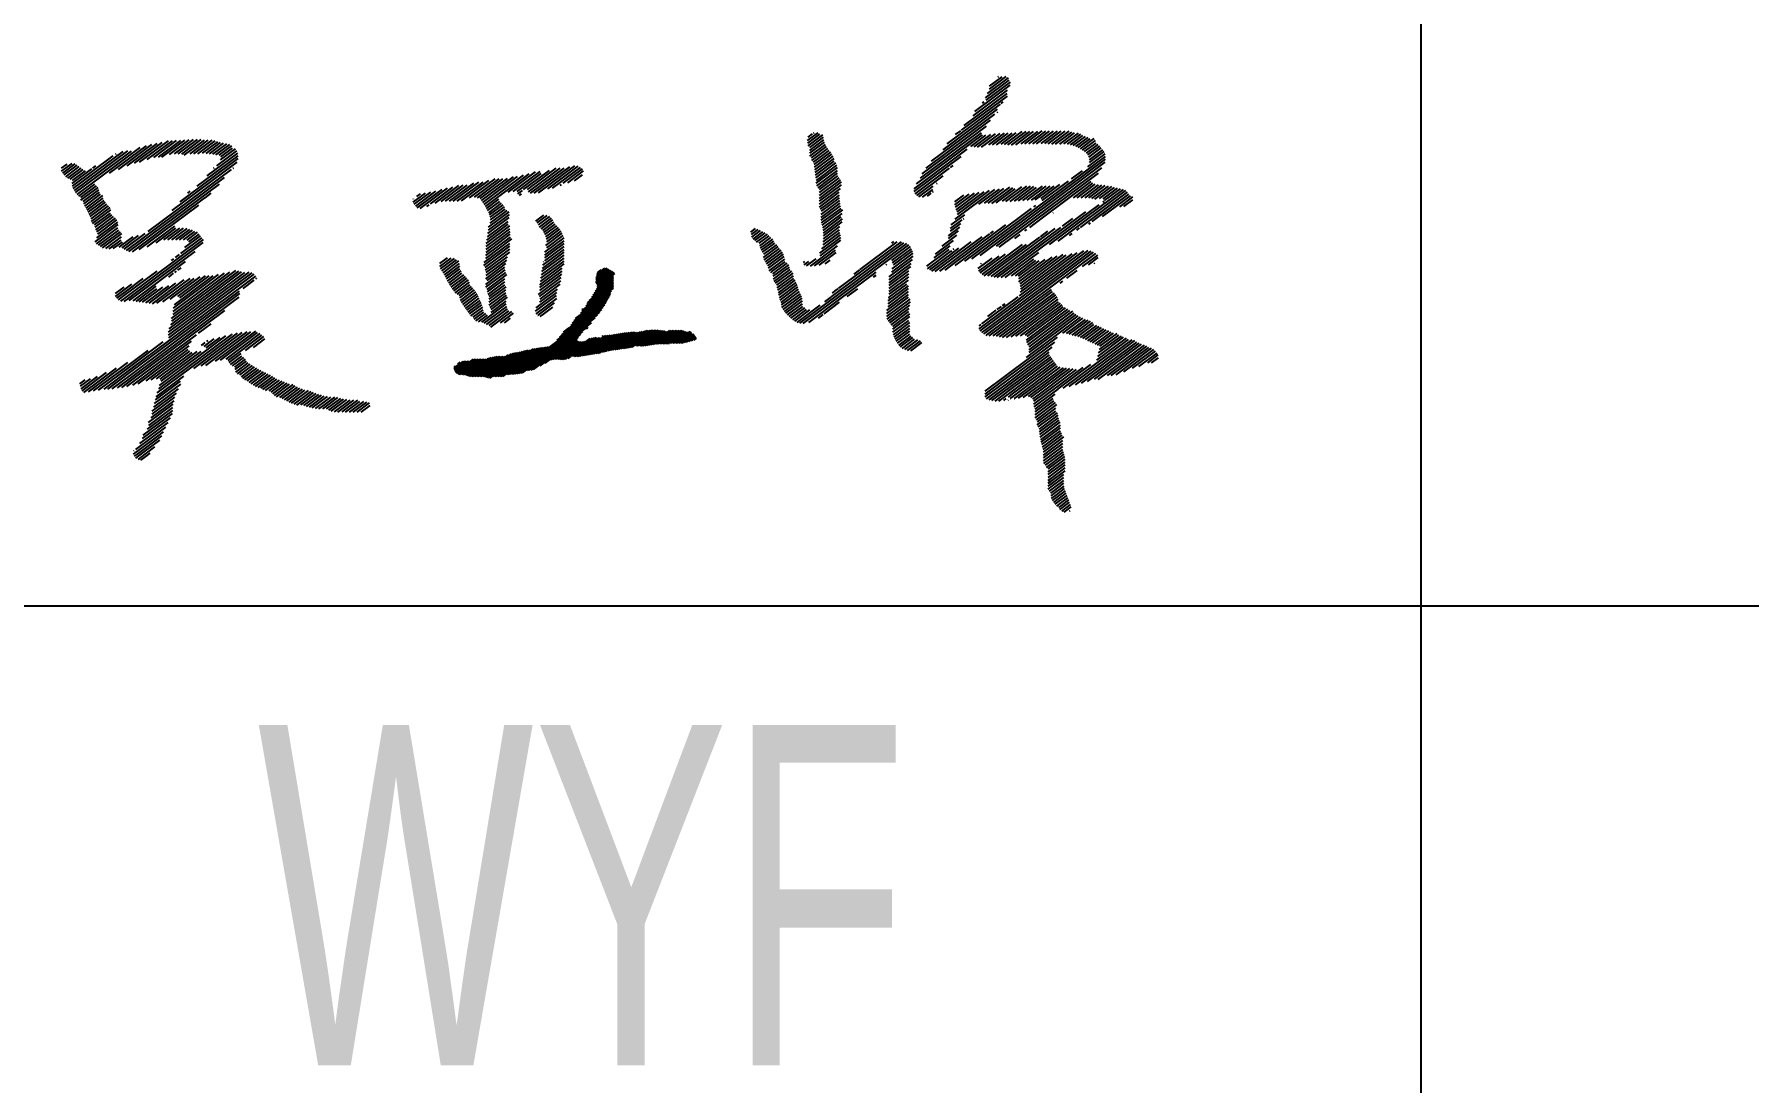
# Model space of a CAD drawing. Header units: millimetres. Extents: x -256 to 585, y -266 to 328.
# Drawn here: x 523.97 to 533.58, y -1.87 to 4.01 of the extents above; entities that cross this region are included whole.
import ezdxf

# ---------------------------------------------------------------- set-up
doc = ezdxf.new("R2010")
doc.units = ezdxf.units.MM
doc.styles.add('Arial Narrow', font='ARIALN.TTF', dxfattribs={"height": 0.2})

# ---------------------------------------------------------------- blocks, each defined once
blk = doc.blocks.new('Unknown-252070812-55925')
at = {"color": 7, "linetype": 'Continuous'}
for p, q in [((531.7468, -17.2188), (531.7468, 24.8339)), ((451.6707, 0.8029), (564.7881, 0.8029))]:
    blk.add_line(p, q, dxfattribs=at)
blk = doc.blocks.new('Unknown-252070812-55927')
at = {"color": 3, "linetype": 'Continuous'}
for p, q in [((529.3039, 3.6515), (529.436, 3.75)), ((529.315, 3.676), (529.4316, 3.7629)), ((529.3247, 3.7158), (529.3961, 3.769)), ((529.325, 3.6997), (529.4197, 3.7703)), ((529.3726, 3.7678), (529.3755, 3.7699)), ((529.1691, 3.4697), (529.4256, 3.6608)), ((529.1833, 3.4965), (529.424, 3.6759)), ((529.234, 3.5506), (529.4263, 3.6939)), ((529.2433, 3.5738), (529.4418, 3.7217)), ((529.3069, 3.6374), (529.4426, 3.7386)), ((529.0006, 3.2953), (529.3547, 3.5592)), ((529.0656, 3.36), (529.3702, 3.587)), ((529.0881, 3.3931), (529.3871, 3.6159)), ((529.2863, 3.6221), (529.2953, 3.6288)), ((529.3679, 3.569), (529.3714, 3.5716)), ((529.3918, 3.6194), (529.4028, 3.6276)), ((528.9483, 3.2238), (529.3085, 3.4922)), ((528.9705, 3.2566), (529.3311, 3.5253)), ((529.1353, 3.4445), (529.1643, 3.4661)), ((529.4101, 3.3889), (529.5081, 3.4619)), ((529.429, 3.3867), (529.5307, 3.4625)), ((529.4495, 3.3857), (529.5513, 3.4616)), ((529.473, 3.387), (529.5731, 3.4615)), ((529.5027, 3.3928), (529.5969, 3.463)), ((529.5245, 3.3928), (529.6217, 3.4652)), ((529.5463, 3.3928), (529.6417, 3.4638)), ((529.5682, 3.3928), (529.6628, 3.4633)), ((529.59, 3.3928), (529.6846, 3.4633)), ((529.6152, 3.3953), (529.7064, 3.4633)), ((529.6351, 3.3939), (529.7283, 3.4633)), ((529.655, 3.3924), (529.7501, 3.4633)), ((529.6751, 3.3911), (529.7719, 3.4633)), ((524.2088, 3.1091), (524.5629, 3.373)), ((524.3899, 3.2278), (524.5974, 3.3824)), ((524.4414, 3.2499), (524.6286, 3.3894)), ((524.4908, 3.2704), (524.6574, 3.3945)), ((524.5305, 3.2837), (524.6861, 3.3997)), ((524.5598, 3.2893), (524.7209, 3.4093)), ((524.6026, 3.3049), (524.7444, 3.4105)), ((524.6399, 3.3165), (524.7668, 3.411)), ((524.6652, 3.319), (524.7904, 3.4123)), ((524.6852, 3.3176), (524.8141, 3.4137)), ((524.7279, 3.3332), (524.8377, 3.415)), ((524.7546, 3.3368), (524.8614, 3.4164)), ((524.7759, 3.3364), (524.885, 3.4177)), ((524.7959, 3.3351), (524.905, 3.4164)), ((524.8092, 3.3287), (524.9243, 3.4144)), ((524.8428, 3.3374), (524.9446, 3.4133)), ((524.8646, 3.3374), (524.9661, 3.4131)), ((524.8864, 3.3374), (524.9828, 3.4093)), ((524.9132, 3.3411), (524.9979, 3.4042)), ((524.9326, 3.3393), (525.0135, 3.3996)), ((524.9517, 3.3372), (525.0303, 3.3958)), ((524.9702, 3.3347), (525.0493, 3.3937)), ((524.988, 3.3318), (525.0656, 3.3896)), ((525.0058, 3.3288), (525.077, 3.3818)), ((525.0146, 3.3191), (525.0814, 3.3688)), ((528.3056, 3.412), (528.364, 3.4555)), ((528.3068, 3.3966), (528.3744, 3.447)), ((528.3079, 3.3812), (528.3909, 3.443)), ((528.3081, 3.4302), (528.3333, 3.4489)), ((528.3178, 3.3723), (528.3945, 3.4294)), ((528.3178, 3.356), (528.397, 3.415)), ((528.3178, 3.3397), (528.4005, 3.4014)), ((528.3178, 3.3234), (528.4054, 3.3887)), ((528.3268, 3.3139), (528.4122, 3.3775)), ((528.3298, 3.2998), (528.419, 3.3663)), ((528.338, 3.4524), (528.3417, 3.4552)), ((528.9167, 3.1677), (529.2859, 3.4428)), ((528.9389, 3.2005), (529.2804, 3.455)), ((529.2211, 3.3783), (529.305, 3.4408)), ((529.2389, 3.3752), (529.3323, 3.4448)), ((529.2584, 3.3735), (529.3596, 3.4489)), ((529.2813, 3.3743), (529.3846, 3.4513)), ((529.3214, 3.3879), (529.409, 3.4532)), ((529.3425, 3.3874), (529.4309, 3.4532)), ((529.365, 3.3878), (529.4527, 3.4532)), ((529.3912, 3.3911), (529.4753, 3.4538)), ((529.6964, 3.3908), (529.7877, 3.4588)), ((529.7191, 3.3914), (529.803, 3.4539)), ((529.7421, 3.3923), (529.8238, 3.4531)), ((529.7627, 3.3913), (529.8385, 3.4478)), ((529.779, 3.3872), (529.8496, 3.4398)), ((529.7954, 3.3831), (529.8633, 3.4338)), ((529.81, 3.3777), (529.8788, 3.429)), ((529.8235, 3.3715), (529.8904, 3.4214)), ((529.8355, 3.3642), (529.9131, 3.4221)), ((529.8475, 3.3569), (529.9209, 3.4116)), ((529.8592, 3.3493), (529.9237, 3.3974)), ((529.8699, 3.341), (529.9351, 3.3896)), ((529.8775, 3.3304), (529.9439, 3.3799)), ((529.8827, 3.318), (529.9521, 3.3697)), ((524.1222, 3.2561), (524.153, 3.2791)), ((524.1224, 3.24), (524.1806, 3.2833)), ((524.1286, 3.2283), (524.1988, 3.2806)), ((524.1374, 3.2186), (524.2102, 3.2728)), ((524.1829, 3.1548), (524.4115, 3.3252)), ((524.1876, 3.1421), (524.4675, 3.3506)), ((524.1936, 3.1303), (524.4933, 3.3536)), ((524.2006, 3.1192), (524.5137, 3.3526)), ((524.298, 3.2569), (524.3141, 3.2689)), ((524.4238, 3.3344), (524.4279, 3.3374)), ((524.7421, 3.0183), (525.1072, 3.2904)), ((524.7874, 3.0683), (525.1124, 3.3106)), ((524.8822, 3.1553), (525.1117, 3.3263)), ((524.9388, 3.2137), (525.1099, 3.3412)), ((524.9929, 3.2703), (525.1042, 3.3533)), ((525.0141, 3.3024), (525.0974, 3.3644)), ((526.7971, 3.1178), (527.0011, 3.2698)), ((528.3395, 3.2908), (528.4258, 3.3551)), ((528.3416, 3.2761), (528.4353, 3.3459)), ((528.3437, 3.2614), (528.4414, 3.3342)), ((528.3459, 3.2468), (528.4498, 3.3242)), ((528.3481, 3.2321), (528.4536, 3.3107)), ((528.3503, 3.2175), (528.4546, 3.2953)), ((528.3525, 3.2029), (528.4634, 3.2855)), ((528.3547, 3.1882), (528.4699, 3.2741)), ((528.9028, 3.1248), (529.1674, 3.322)), ((528.903, 3.1412), (529.2002, 3.3627)), ((529.1066, 3.2604), (529.1213, 3.2713)), ((529.1871, 2.7346), (529.9764, 3.3228)), ((529.2266, 2.7478), (529.9764, 3.3065)), ((529.273, 2.7661), (529.975, 3.2892)), ((529.8762, 3.2643), (529.9742, 3.3374)), ((529.8856, 3.2876), (529.9688, 3.3496)), ((529.8858, 3.3041), (529.9611, 3.3602)), ((524.1456, 3.2084), (524.2215, 3.265)), ((524.1564, 3.2002), (524.2328, 3.2571)), ((524.1698, 3.1939), (524.244, 3.2492)), ((524.181, 3.1697), (524.2922, 3.2526)), ((524.183, 3.1875), (524.2566, 3.2423)), ((524.4854, 2.7945), (525.0348, 3.2039)), ((524.608, 2.9021), (525.0742, 3.2495)), ((524.9738, 3.2561), (524.9769, 3.2584)), ((525.0826, 3.2558), (525.0856, 3.2581)), ((526.3189, 3.0706), (526.4622, 3.1774)), ((526.3408, 3.0706), (526.486, 3.1788)), ((526.3652, 3.0726), (526.5183, 3.1867)), ((526.4096, 3.0894), (526.5533, 3.1965)), ((526.4373, 3.0938), (526.5752, 3.1965)), ((526.4551, 3.0907), (526.597, 3.1965)), ((526.4701, 3.0856), (526.622, 3.1989)), ((526.4773, 3.0748), (526.6563, 3.2081)), ((526.4846, 3.0639), (526.6792, 3.2089)), ((526.4918, 3.053), (526.7133, 3.218)), ((526.4986, 3.0418), (526.7448, 3.2253)), ((526.6273, 3.1214), (526.7801, 3.2353)), ((526.6553, 3.126), (526.8065, 3.2387)), ((526.6771, 3.126), (526.812, 3.2265)), ((526.7125, 3.1361), (526.8575, 3.2441)), ((526.7343, 3.1361), (526.895, 3.2558)), ((526.7401, 3.1241), (526.9183, 3.2569)), ((526.752, 3.1167), (526.9401, 3.2569)), ((526.7721, 3.1154), (526.9718, 3.2643)), ((526.8492, 3.1403), (527.0189, 3.2668)), ((526.8758, 3.1438), (527.0326, 3.2607)), ((526.9354, 3.172), (527.0437, 3.2527)), ((526.9614, 3.1751), (527.0497, 3.2409)), ((526.9979, 3.186), (527.0435, 3.22)), ((528.3545, 3.1718), (528.4732, 3.2602)), ((528.357, 3.1574), (528.4732, 3.244)), ((528.364, 3.1464), (528.4732, 3.2277)), ((528.3718, 3.1359), (528.4754, 3.2131)), ((528.3718, 3.1196), (528.4826, 3.2022)), ((528.3718, 3.1034), (528.4893, 3.1909)), ((528.3718, 3.0871), (528.4953, 3.1791)), ((528.9093, 3.1134), (529.1015, 3.2566)), ((528.9184, 3.1038), (529.0649, 3.2131)), ((529.3654, 2.8187), (529.9546, 3.2577)), ((529.3796, 2.8129), (529.9375, 3.2287)), ((529.6211, 3.0743), (529.7687, 3.1842)), ((529.6235, 2.9784), (529.8964, 3.1818)), ((529.7862, 3.1973), (529.8465, 3.2422)), ((524.2188, 3.1003), (524.3089, 3.1674)), ((524.2292, 3.0918), (524.3185, 3.1583)), ((524.2305, 3.0764), (524.3274, 3.1487)), ((524.244, 3.0703), (524.3312, 3.1352)), ((524.2467, 3.0559), (524.334, 3.121)), ((524.2519, 3.0435), (524.341, 3.11)), ((524.2592, 3.0328), (524.3528, 3.1025)), ((524.2653, 3.021), (524.3558, 3.0885)), ((524.4988, 2.7882), (525.0071, 3.167)), ((524.5191, 2.7871), (524.9263, 3.0905)), ((524.8308, 3.117), (524.8438, 3.1267)), ((524.9267, 3.0908), (524.9615, 3.1167)), ((526.0945, 3.0661), (526.1629, 3.1171)), ((526.0951, 3.0828), (526.0964, 3.0838)), ((526.0998, 3.0538), (526.1922, 3.1226)), ((526.1086, 3.0441), (526.2204, 3.1274)), ((526.1137, 3.0967), (526.134, 3.1118)), ((526.1165, 3.0337), (526.256, 3.1376)), ((526.1338, 3.0303), (526.2862, 3.1439)), ((526.1906, 3.0564), (526.317, 3.1505)), ((526.2168, 3.0596), (526.3494, 3.1584)), ((526.2509, 3.0687), (526.3742, 3.1606)), ((526.2753, 3.0706), (526.3966, 3.1611)), ((526.2971, 3.0706), (526.4334, 3.1722)), ((526.505, 3.0303), (526.575, 3.0824)), ((526.68, 3.1119), (526.707, 3.132)), ((526.6902, 3.1032), (526.7019, 3.1119)), ((526.9182, 3.1592), (526.9261, 3.165)), ((528.3718, 3.0708), (528.4948, 3.1624)), ((528.3718, 3.0546), (528.4898, 3.1425)), ((528.3718, 3.0383), (528.4835, 3.1215)), ((528.3774, 3.0262), (528.4842, 3.1057)), ((528.3844, 3.0151), (528.4849, 3.09)), ((528.9294, 3.0958), (529.0102, 3.156)), ((528.9492, 3.0943), (529.007, 3.1374)), ((528.9778, 3.0994), (528.9994, 3.1155)), ((529.0068, 3.121), (529.0118, 3.1247)), ((529.0287, 3.1698), (529.0318, 3.1721)), ((529.1305, 3.0504), (529.2118, 3.111)), ((529.1309, 3.0669), (529.1813, 3.1045)), ((529.1329, 2.9708), (529.3553, 3.1365)), ((529.1342, 3.0369), (529.2409, 3.1164)), ((529.1378, 3.0233), (529.268, 3.1203)), ((529.1435, 3.0113), (529.2954, 3.1245)), ((529.1468, 2.9974), (529.3258, 3.1309)), ((529.266, 3.0537), (529.3812, 3.1396)), ((529.2968, 3.0604), (529.4067, 3.1423)), ((529.3172, 3.0594), (529.4395, 3.1505)), ((529.3384, 3.0589), (529.4565, 3.1469)), ((529.3634, 3.0612), (529.4703, 3.1409)), ((529.3984, 3.071), (529.5075, 3.1523)), ((529.4173, 3.0688), (529.5341, 3.1559)), ((529.4411, 3.0703), (529.5552, 3.1554)), ((529.4649, 3.0718), (529.5746, 3.1536)), ((529.4887, 3.0733), (529.5885, 3.1476)), ((529.5126, 3.0748), (529.6219, 3.1562)), ((529.5364, 3.0762), (529.6437, 3.1562)), ((529.5602, 3.0777), (529.6655, 3.1562)), ((529.5825, 3.0781), (529.6874, 3.1562)), ((529.6147, 3.0858), (529.72, 3.1643)), ((529.6625, 2.8285), (530.0767, 3.1372)), ((529.7104, 2.848), (530.0902, 3.1309)), ((529.7961, 3.0908), (529.9046, 3.1716)), ((529.8179, 3.0908), (529.9187, 3.1659)), ((529.835, 2.9245), (530.0989, 3.1212)), ((529.8397, 3.0908), (529.9373, 3.1635)), ((529.8616, 3.0908), (529.956, 3.1611)), ((529.8834, 3.0908), (529.9746, 3.1587)), ((529.8986, 3.0858), (529.9932, 3.1563)), ((529.9004, 2.957), (530.1062, 3.1103)), ((529.9154, 3.082), (530.0118, 3.1539)), ((529.9423, 3.0858), (530.0269, 3.1489)), ((529.9593, 2.9846), (530.1162, 3.1015)), ((529.9631, 3.085), (530.0427, 3.1444)), ((529.971, 3.0747), (530.0603, 3.1412)), ((530.056, 3.0404), (530.1291, 3.0949)), ((530.0782, 3.0407), (530.129, 3.0785)), ((524.2709, 3.009), (524.3608, 3.0759)), ((524.2766, 2.9969), (524.3683, 3.0652)), ((524.2822, 2.9848), (524.3763, 3.0549)), ((524.2877, 2.9726), (524.3861, 3.0459)), ((524.2893, 2.9575), (524.3939, 3.0355)), ((524.2964, 2.9466), (524.3983, 3.0225)), ((524.3068, 2.9381), (524.3962, 3.0046)), ((524.311, 2.9249), (524.4044, 2.9945)), ((524.3134, 2.9104), (524.4141, 2.9855)), ((524.5576, 2.7995), (524.8924, 3.049)), ((526.1707, 3.0415), (526.1842, 3.0515)), ((526.5111, 3.0186), (526.5791, 3.0692)), ((526.5163, 2.9085), (526.6346, 2.9966)), ((526.5169, 2.9252), (526.6315, 3.0107)), ((526.5172, 3.0068), (526.5881, 3.0596)), ((526.5223, 2.9944), (526.5982, 3.0509)), ((526.5254, 2.9479), (526.6206, 3.0188)), ((526.5261, 2.9809), (526.6052, 3.0399)), ((526.5279, 2.966), (526.6097, 3.0269)), ((526.782, 2.9601), (526.8256, 2.9925)), ((526.7894, 2.9493), (526.8456, 2.9912)), ((526.7962, 2.9381), (526.8596, 2.9853)), ((528.3807, 2.9798), (528.4884, 3.0601)), ((528.3811, 2.9964), (528.4864, 3.0748)), ((528.3817, 2.9643), (528.4909, 3.0456)), ((528.3843, 2.95), (528.4933, 3.0312)), ((528.3877, 2.9362), (528.5031, 3.0222)), ((528.3907, 2.9222), (528.4987, 3.0027)), ((528.3929, 2.9076), (528.4938, 2.9827)), ((529.1112, 2.9384), (529.1879, 2.9955)), ((529.1388, 2.7149), (529.5613, 3.0297)), ((529.3695, 2.6427), (529.8654, 3.0122)), ((529.3913, 2.6427), (529.9397, 3.0513)), ((529.5738, 3.039), (529.5856, 3.0478)), ((529.6824, 3.0061), (529.6848, 3.0078)), ((529.9616, 3.0677), (529.9677, 3.0722)), ((524.3097, 2.8425), (524.4402, 2.9398)), ((524.3174, 2.832), (524.4369, 2.9211)), ((524.3195, 2.8987), (524.4239, 2.9765)), ((524.3195, 2.8661), (524.4376, 2.9542)), ((524.3249, 2.8865), (524.4316, 2.9659)), ((524.329, 2.8244), (524.4427, 2.9091)), ((524.3404, 2.8167), (524.4523, 2.9)), ((524.3519, 2.8089), (524.4599, 2.8894)), ((524.4739, 2.8022), (524.5907, 2.8893)), ((524.6011, 2.8156), (524.7563, 2.9313)), ((524.6525, 2.8377), (524.7624, 2.9196)), ((524.6964, 2.8541), (524.7843, 2.9196)), ((524.7183, 2.8541), (524.8061, 2.9196)), ((524.7401, 2.8541), (524.8269, 2.9188)), ((524.7619, 2.8541), (524.8411, 2.9131)), ((524.7838, 2.8541), (524.8566, 2.9084)), ((524.8056, 2.8541), (524.87, 2.9021)), ((524.8257, 2.8529), (524.885, 2.897)), ((524.8351, 2.8436), (524.8932, 2.8868)), ((526.5025, 2.7843), (526.6381, 2.8854)), ((526.503, 2.801), (526.6373, 2.901)), ((526.5034, 2.8176), (526.6365, 2.9167)), ((526.5038, 2.8341), (526.6357, 2.9324)), ((526.507, 2.8527), (526.6262, 2.9416)), ((526.5101, 2.8713), (526.6266, 2.9582)), ((526.5132, 2.8899), (526.6325, 2.9789)), ((526.8016, 2.9259), (526.8687, 2.9759)), ((526.8115, 2.9169), (526.8778, 2.9664)), ((526.8204, 2.9073), (526.8818, 2.9531)), ((526.8265, 2.8956), (526.8904, 2.9432)), ((526.8327, 2.8839), (526.8994, 2.9337)), ((526.8373, 2.8223), (526.93, 2.8913)), ((526.8374, 2.8712), (526.9084, 2.9241)), ((526.8408, 2.8574), (526.917, 2.9142)), ((526.8434, 2.8431), (526.9243, 2.9034)), ((527.9865, 2.8976), (528.0135, 2.9177)), ((527.9902, 2.8841), (528.0275, 2.9119)), ((527.9934, 2.8702), (528.0414, 2.906)), ((527.9997, 2.8586), (528.0552, 2.9)), ((528.0098, 2.8499), (528.0681, 2.8934)), ((528.0198, 2.8411), (528.0799, 2.8858)), ((528.3926, 2.826), (528.4857, 2.8953)), ((528.3935, 2.8429), (528.4841, 2.9104)), ((528.3941, 2.8922), (528.5005, 2.9715)), ((528.3945, 2.8599), (528.4865, 2.9285)), ((528.3953, 2.8768), (528.4997, 2.9546)), ((529.0951, 2.8776), (529.1597, 2.9257)), ((529.0961, 2.862), (529.1526, 2.9041)), ((529.1061, 2.9183), (529.1716, 2.9671)), ((529.1065, 2.9023), (529.1656, 2.9464)), ((529.1281, 2.7394), (529.3283, 2.8886)), ((529.1334, 2.7271), (529.4181, 2.9393)), ((529.1785, 2.9722), (529.1814, 2.9745)), ((529.331, 2.8906), (529.3472, 2.9027)), ((529.3354, 2.6498), (529.6943, 2.9173)), ((529.352, 2.6459), (529.7253, 2.9241)), ((529.4672, 2.8619), (529.4981, 2.885)), ((529.5243, 2.9045), (529.5348, 2.9123)), ((529.5512, 2.9246), (529.6229, 2.978)), ((529.6107, 2.8713), (529.6526, 2.9025)), ((529.7348, 2.9312), (529.7928, 2.9744)), ((529.7734, 2.8786), (529.7886, 2.8899)), ((529.8149, 2.9096), (529.8311, 2.9216)), ((529.8832, 2.9442), (529.8911, 2.95)), ((524.3698, 2.806), (524.4588, 2.8723)), ((524.3889, 2.804), (524.4554, 2.8536)), ((524.4122, 2.8051), (524.4595, 2.8403)), ((524.4459, 2.8139), (524.4606, 2.8249)), ((524.4595, 2.8403), (524.4632, 2.8431)), ((524.4606, 2.8249), (524.5238, 2.872)), ((524.4625, 2.81), (524.554, 2.8781)), ((524.4823, 2.5319), (524.9178, 2.8564)), ((524.4835, 2.5165), (524.9169, 2.8395)), ((524.502, 2.514), (524.8716, 2.7894)), ((524.7908, 2.778), (524.9095, 2.8665)), ((524.8133, 2.8111), (524.9013, 2.8766)), ((526.4901, 2.71), (526.6356, 2.8184)), ((526.4918, 2.7276), (526.6356, 2.8347)), ((526.4967, 2.6987), (526.6356, 2.8021)), ((526.501, 2.7507), (526.6471, 2.8595)), ((526.5018, 2.7675), (526.6389, 2.8697)), ((526.8213, 2.7127), (526.9396, 2.8009)), ((526.8315, 2.7854), (526.9396, 2.866)), ((526.8315, 2.7691), (526.9396, 2.8497)), ((526.8315, 2.7529), (526.9396, 2.8334)), ((526.8315, 2.7366), (526.9396, 2.8171)), ((526.8425, 2.8099), (526.9353, 2.879)), ((528.0346, 2.8358), (528.09, 2.8771)), ((528.0372, 2.8215), (528.1001, 2.8684)), ((528.0406, 2.8078), (528.1097, 2.8592)), ((528.0462, 2.7957), (528.1154, 2.8472)), ((528.0535, 2.7848), (528.122, 2.8358)), ((528.0586, 2.756), (528.1397, 2.8165)), ((528.0608, 2.774), (528.1321, 2.8271)), ((528.0623, 2.7425), (528.1484, 2.8067)), ((528.0692, 2.7314), (528.1571, 2.7969)), ((528.321, 2.7075), (528.4725, 2.8204)), ((528.3434, 2.7079), (528.4624, 2.7966)), ((528.3735, 2.7792), (528.4923, 2.8677)), ((528.3754, 2.7644), (528.4928, 2.8518)), ((528.386, 2.8048), (528.4894, 2.8818)), ((528.4712, 2.5591), (528.846, 2.8384)), ((528.4813, 2.5829), (528.8319, 2.8442)), ((528.4814, 2.5505), (528.8618, 2.8339)), ((528.4917, 2.5418), (528.8739, 2.8266)), ((528.6012, 2.6885), (528.8087, 2.8431)), ((528.7773, 2.7384), (528.8833, 2.8174)), ((528.778, 2.8365), (528.7892, 2.8449)), ((528.7822, 2.7258), (528.8883, 2.8048)), ((528.7876, 2.7135), (528.8932, 2.7922)), ((528.9743, 2.7062), (529.1002, 2.8)), ((528.9777, 2.6924), (529.1067, 2.7886)), ((529.0161, 2.7536), (529.1058, 2.8205)), ((529.0227, 2.7748), (529.1242, 2.8504)), ((529.0609, 2.8195), (529.1419, 2.8799)), ((529.1067, 2.7886), (529.1136, 2.7937)), ((529.112, 2.7763), (529.1543, 2.8078)), ((529.1174, 2.764), (529.2231, 2.8428)), ((529.1217, 2.7998), (529.1282, 2.8046)), ((529.1227, 2.7517), (529.2844, 2.8722)), ((529.2839, 2.6603), (529.5098, 2.8286)), ((529.2886, 2.3709), (529.8549, 2.7929)), ((529.294, 2.3586), (529.8791, 2.7946)), ((529.2956, 2.6527), (529.5322, 2.8291)), ((529.2993, 2.3463), (529.8961, 2.791)), ((529.3163, 2.6519), (529.608, 2.8693)), ((524.5229, 2.5133), (524.8171, 2.7325)), ((524.7378, 2.7385), (524.7511, 2.7485)), ((524.7617, 2.7563), (524.7841, 2.773)), ((524.7733, 2.6836), (524.793, 2.6983)), ((524.8652, 2.7684), (524.8655, 2.7686)), ((526.2436, 2.7053), (526.3069, 2.7525)), ((526.2437, 2.7216), (526.2868, 2.7538)), ((526.2477, 2.6921), (526.3248, 2.7495)), ((526.2548, 2.6811), (526.3375, 2.7428)), ((526.2622, 2.6704), (526.3507, 2.7363)), ((526.2639, 2.753), (526.2645, 2.7535)), ((526.2685, 2.6588), (526.354, 2.7225)), ((526.2744, 2.6469), (526.3557, 2.7075)), ((526.4999, 2.6848), (526.6356, 2.7859)), ((526.5009, 2.6367), (526.6139, 2.7209)), ((526.5026, 2.6705), (526.6218, 2.7593)), ((526.5028, 2.6544), (526.6192, 2.7411)), ((526.5085, 2.6261), (526.6086, 2.7007)), ((526.8049, 2.6029), (526.9284, 2.6949)), ((526.8076, 2.6212), (526.9396, 2.7195)), ((526.8104, 2.6395), (526.9396, 2.7358)), ((526.8131, 2.6578), (526.9396, 2.7521)), ((526.8158, 2.6761), (526.9396, 2.7683)), ((526.8185, 2.6944), (526.9396, 2.7846)), ((526.824, 2.731), (526.8267, 2.733)), ((527.1213, 2.6469), (527.1839, 2.6935)), ((527.1227, 2.6543), (527.1791, 2.6963)), ((527.1247, 2.6622), (527.1685, 2.6949)), ((528.075, 2.7195), (528.1646, 2.7863)), ((528.0826, 2.7089), (528.1708, 2.7746)), ((528.0861, 2.6952), (528.1742, 2.7609)), ((528.0892, 2.6813), (528.1773, 2.7469)), ((528.1069, 2.6781), (528.1792, 2.7321)), ((528.136, 2.6836), (528.1903, 2.724)), ((528.1652, 2.6891), (528.2, 2.715)), ((528.1729, 2.6785), (528.1935, 2.6939)), ((528.1935, 2.6939), (528.1944, 2.6945)), ((528.1944, 2.6945), (528.2039, 2.7016)), ((528.2825, 2.7276), (528.2901, 2.7333)), ((528.2861, 2.7141), (528.3119, 2.7333)), ((528.2998, 2.708), (528.3541, 2.7485)), ((528.3703, 2.7118), (528.4659, 2.783)), ((528.404, 2.7206), (528.4318, 2.7413)), ((528.7455, 2.7147), (528.7492, 2.7175)), ((528.7637, 2.6469), (528.8934, 2.7435)), ((528.7637, 2.6306), (528.8856, 2.7214)), ((528.7637, 2.6143), (528.8848, 2.7046)), ((528.7777, 2.6736), (528.8974, 2.7628)), ((528.7805, 2.692), (528.8974, 2.7791)), ((528.9904, 2.6856), (529.112, 2.7763)), ((529.0018, 2.6779), (529.1174, 2.764)), ((529.0214, 2.6762), (529.1227, 2.7517)), ((529.0476, 2.6794), (529.1281, 2.7394)), ((529.0772, 2.6852), (529.1334, 2.7271)), ((529.1336, 2.711), (529.1388, 2.7149)), ((529.2621, 2.6929), (529.3401, 2.751)), ((529.2662, 2.6797), (529.379, 2.7637)), ((529.2733, 2.6686), (529.415, 2.7742)), ((529.2771, 2.7203), (529.2811, 2.7233)), ((529.3047, 2.3341), (529.9095, 2.7848)), ((529.31, 2.3218), (529.9218, 2.7776)), ((529.4132, 2.6427), (529.6028, 2.784)), ((529.4487, 2.6529), (529.5749, 2.7469)), ((529.4712, 2.6534), (529.5862, 2.7391)), ((529.4889, 2.6504), (529.6041, 2.7362)), ((529.4904, 2.6189), (529.6771, 2.758)), ((529.4907, 2.6354), (529.6378, 2.745)), ((529.4942, 2.5404), (529.8173, 2.7811)), ((529.4967, 2.6073), (529.7046, 2.7623)), ((529.4992, 2.5929), (529.7392, 2.7718)), ((529.4998, 2.5608), (529.7888, 2.7762)), ((529.5015, 2.5784), (529.7564, 2.7683)), ((529.8464, 2.7052), (529.9323, 2.7692)), ((529.8799, 2.7139), (529.9347, 2.7547)), ((529.9132, 2.7224), (529.9168, 2.7251)), ((524.4789, 2.5781), (524.5164, 2.6061)), ((524.48, 2.5627), (524.5805, 2.6376)), ((524.4812, 2.5473), (524.6581, 2.6792)), ((524.512, 2.131), (525.2105, 2.6514)), ((524.5943, 2.5014), (524.7231, 2.5974)), ((524.6125, 2.4987), (524.7637, 2.6114)), ((524.6312, 2.4963), (524.8098, 2.6295)), ((524.6564, 2.4989), (524.843, 2.6379)), ((524.6895, 2.5072), (524.8653, 2.6383)), ((524.7213, 2.3194), (525.1902, 2.6689)), ((524.7216, 2.336), (525.1731, 2.6724)), ((524.7227, 2.6459), (524.7506, 2.6667)), ((524.7229, 2.3044), (525.2018, 2.6612)), ((524.7258, 2.3554), (525.1502, 2.6716)), ((524.7302, 2.5213), (524.8991, 2.6472)), ((524.7353, 2.3787), (525.1319, 2.6743)), ((524.738, 2.4133), (525.0991, 2.6823)), ((524.7397, 2.3983), (525.1159, 2.6785)), ((524.7473, 2.4364), (525.0654, 2.6734)), ((524.7481, 2.4533), (525.0351, 2.6672)), ((524.7499, 2.4709), (525.0028, 2.6594)), ((524.7545, 2.4906), (524.9721, 2.6528)), ((524.757, 2.6715), (524.766, 2.6781)), ((524.7736, 2.5374), (524.9284, 2.6528)), ((524.7846, 2.5293), (524.9503, 2.6528)), ((525.1397, 2.5824), (525.2016, 2.6285)), ((525.2109, 2.6355), (525.2168, 2.6399)), ((526.2803, 2.6351), (526.3555, 2.691)), ((526.2864, 2.6233), (526.3627, 2.6801)), ((526.293, 2.6119), (526.3666, 2.6668)), ((526.2998, 2.6007), (526.3773, 2.6585)), ((526.3069, 2.5897), (526.3871, 2.6496)), ((526.3139, 2.5787), (526.3955, 2.6395)), ((526.321, 2.5678), (526.4043, 2.6298)), ((526.3298, 2.558), (526.4094, 2.6174)), ((526.3401, 2.5494), (526.4109, 2.6022)), ((526.5006, 2.604), (526.61, 2.6854)), ((526.5016, 2.5884), (526.6133, 2.6716)), ((526.508, 2.5769), (526.6197, 2.6601)), ((526.5106, 2.5626), (526.6085, 2.6355)), ((526.5137, 2.5486), (526.6085, 2.6193)), ((526.5205, 2.5374), (526.6085, 2.603)), ((526.7956, 2.5472), (526.9244, 2.6432)), ((526.8024, 2.5359), (526.9213, 2.6246)), ((526.8044, 2.5863), (526.9288, 2.679)), ((526.8044, 2.57), (526.9276, 2.6617)), ((526.8055, 2.522), (526.9182, 2.606)), ((527.0634, 2.482), (527.2166, 2.5961)), ((527.0686, 2.4923), (527.2166, 2.6025)), ((527.0709, 2.5004), (527.2166, 2.6089)), ((527.082, 2.515), (527.2166, 2.6153)), ((527.0947, 2.531), (527.2166, 2.6217)), ((527.1038, 2.5441), (527.2166, 2.6282)), ((527.1107, 2.5557), (527.2166, 2.6346)), ((527.1167, 2.5666), (527.2166, 2.641)), ((527.1186, 2.6128), (527.2082, 2.6796)), ((527.119, 2.6195), (527.2033, 2.6824)), ((527.1194, 2.6262), (527.1985, 2.6851)), ((527.1197, 2.6329), (527.1936, 2.6879)), ((527.1202, 2.6396), (527.1887, 2.6907)), ((527.1214, 2.6085), (527.2131, 2.6768)), ((527.1227, 2.5774), (527.2166, 2.6474)), ((527.1244, 2.6043), (527.218, 2.674)), ((527.1262, 2.5865), (527.2166, 2.6538)), ((527.1267, 2.6701), (527.1482, 2.6861)), ((527.1267, 2.5997), (527.2224, 2.6709)), ((527.1278, 2.5941), (527.2251, 2.6666)), ((528.0988, 2.6721), (528.1053, 2.6769)), ((528.1053, 2.6769), (528.1069, 2.6781)), ((528.1099, 2.6641), (528.1347, 2.6826)), ((528.1126, 2.6499), (528.1371, 2.6681)), ((528.114, 2.6347), (528.1729, 2.6785)), ((528.1186, 2.6218), (528.208, 2.6884)), ((528.1257, 2.6108), (528.2177, 2.6794)), ((528.1326, 2.5997), (528.2244, 2.6681)), ((528.1347, 2.6826), (528.136, 2.6836)), ((528.1356, 2.5856), (528.2261, 2.6531)), ((528.1371, 2.6681), (528.1641, 2.6882)), ((528.1386, 2.5716), (528.2277, 2.638)), ((528.1417, 2.5576), (528.2362, 2.6281)), ((528.1448, 2.5437), (528.2418, 2.6159)), ((528.1481, 2.5298), (528.247, 2.6036)), ((528.1641, 2.6882), (528.1652, 2.6891)), ((528.502, 2.5332), (528.6898, 2.6732)), ((528.566, 2.6623), (528.5991, 2.687)), ((528.6756, 2.6464), (528.6892, 2.6564)), ((528.7569, 2.5117), (528.8718, 2.5972)), ((528.7637, 2.5981), (528.8735, 2.6799)), ((528.7637, 2.5818), (528.8733, 2.6635)), ((528.7637, 2.5655), (528.874, 2.6477)), ((528.7637, 2.5492), (528.871, 2.6292)), ((528.7637, 2.533), (528.8616, 2.6059)), ((529.7212, 2.6119), (529.7365, 2.6233)), ((529.759, 2.6401), (529.8172, 2.6834)), ((524.4245, 2.5376), (524.4789, 2.5781)), ((524.4251, 2.5543), (524.4729, 2.59)), ((524.4316, 2.5266), (524.48, 2.5627)), ((524.4418, 2.5179), (524.4812, 2.5473)), ((524.4539, 2.5107), (524.4823, 2.5319)), ((524.4726, 2.5084), (524.4835, 2.5165)), ((524.5132, 2.1155), (525.1192, 2.5671)), ((524.5143, 2.1001), (525.1218, 2.5528)), ((524.5155, 2.0847), (525.0921, 2.5144)), ((524.5398, 2.5096), (524.6533, 2.5942)), ((524.5579, 2.5068), (524.656, 2.58)), ((524.5761, 2.5041), (524.6892, 2.5884)), ((525.0925, 2.5146), (525.1176, 2.5334)), ((526.3518, 2.5419), (526.4199, 2.5926)), ((526.3555, 2.5284), (526.429, 2.5831)), ((526.3592, 2.5149), (526.438, 2.5735)), ((526.3648, 2.5028), (526.4455, 2.5628)), ((526.3719, 2.4918), (526.4526, 2.5519)), ((526.3792, 2.481), (526.458, 2.5396)), ((526.3868, 2.4703), (526.4633, 2.5273)), ((526.3946, 2.4599), (526.4686, 2.515)), ((526.4024, 2.4494), (526.4741, 2.5028)), ((526.5207, 2.5213), (526.6146, 2.5913)), ((526.5207, 2.505), (526.6127, 2.5736)), ((526.5207, 2.4887), (526.614, 2.5582)), ((526.525, 2.4757), (526.6171, 2.5443)), ((526.531, 2.4476), (526.6153, 2.5104)), ((526.5313, 2.4641), (526.6233, 2.5326)), ((526.7795, 2.4538), (526.8982, 2.5423)), ((526.7827, 2.4399), (526.8985, 2.5262)), ((526.783, 2.4727), (526.8986, 2.5588)), ((526.7947, 2.4326), (526.8862, 2.5007)), ((526.8039, 2.5045), (526.9034, 2.5786)), ((526.9163, 2.3083), (527.1741, 2.5004)), ((526.9269, 2.3226), (527.18, 2.5113)), ((526.9704, 2.3615), (527.186, 2.5221)), ((526.979, 2.3743), (527.1919, 2.5329)), ((526.9876, 2.3871), (527.1979, 2.5437)), ((526.9962, 2.3999), (527.2007, 2.5523)), ((527.0048, 2.4127), (527.2022, 2.5598)), ((527.034, 2.4409), (527.2061, 2.5691)), ((527.041, 2.4589), (527.2166, 2.5897)), ((527.0423, 2.4535), (527.2166, 2.5833)), ((528.1513, 2.516), (528.2515, 2.5906)), ((528.1568, 2.5038), (528.2554, 2.5773)), ((528.1592, 2.4894), (528.2604, 2.5647)), ((528.1619, 2.4751), (528.266, 2.5526)), ((528.169, 2.4641), (528.2715, 2.5405)), ((528.1756, 2.4528), (528.2752, 2.527)), ((528.1844, 2.443), (528.2772, 2.5122)), ((528.262, 2.3869), (528.4814, 2.5505)), ((528.2807, 2.3846), (528.4917, 2.5418)), ((528.3121, 2.3917), (528.502, 2.5332)), ((528.3992, 2.4404), (528.4848, 2.5041)), ((528.4016, 2.5072), (528.4712, 2.5591)), ((528.4187, 2.5363), (528.4197, 2.537)), ((528.4456, 2.5563), (528.4609, 2.5677)), ((528.4609, 2.5677), (528.4797, 2.5817)), ((528.5277, 2.5361), (528.5864, 2.5798)), ((528.7501, 2.4578), (528.8718, 2.5484)), ((528.7501, 2.4415), (528.8718, 2.5322)), ((528.7501, 2.4253), (528.8803, 2.5223)), ((528.7511, 2.4097), (528.882, 2.5073)), ((528.7569, 2.4954), (528.8718, 2.581)), ((528.7569, 2.4791), (528.8718, 2.5647)), ((528.7594, 2.5298), (528.7621, 2.5318)), ((529.2833, 2.3832), (529.486, 2.5343)), ((529.3235, 2.3155), (529.6732, 2.5762)), ((529.3455, 2.3157), (529.6794, 2.5645)), ((529.3651, 2.314), (529.69, 2.5561)), ((529.3823, 2.3106), (529.6974, 2.5453)), ((529.3991, 2.3068), (529.7046, 2.5345)), ((529.4218, 2.3074), (529.71, 2.5222)), ((529.448, 2.3107), (529.712, 2.5074)), ((529.4741, 2.3139), (529.7235, 2.4997)), ((524.5166, 2.0693), (525.0374, 2.4574)), ((526.41, 2.4388), (526.4796, 2.4907)), ((526.4177, 2.4282), (526.4837, 2.4774)), ((526.4301, 2.4212), (526.4856, 2.4626)), ((526.4357, 2.4091), (526.4899, 2.4495)), ((526.446, 2.4005), (526.5016, 2.442)), ((526.4607, 2.3952), (526.5112, 2.4329)), ((526.4783, 2.392), (526.616, 2.4947)), ((526.4925, 2.3864), (526.6185, 2.4802)), ((526.5051, 2.3795), (526.6236, 2.4678)), ((526.5205, 2.3747), (526.6304, 2.4566)), ((526.546, 2.3774), (526.6465, 2.4523)), ((526.5826, 2.3884), (526.657, 2.4439)), ((526.6059, 2.3895), (526.6403, 2.4151)), ((526.6561, 2.1016), (527.1598, 2.4769)), ((526.666, 2.1026), (527.1512, 2.4641)), ((526.6759, 2.1036), (527.1397, 2.4491)), ((526.6864, 2.105), (527.1268, 2.4332)), ((526.6969, 2.1064), (527.114, 2.4172)), ((526.7936, 2.4318), (526.7947, 2.4326)), ((526.8066, 2.4252), (526.8107, 2.4282)), ((526.8107, 2.4282), (526.8239, 2.4381)), ((526.8239, 2.4381), (526.8771, 2.4777)), ((526.9018, 2.2911), (527.1682, 2.4896)), ((527.0408, 2.4652), (527.0448, 2.4681)), ((528.1934, 2.4335), (528.2772, 2.4959)), ((528.2024, 2.4239), (528.2786, 2.4807)), ((528.2121, 2.4148), (528.2896, 2.4726)), ((528.2228, 2.4066), (528.2995, 2.4637)), ((528.2345, 2.399), (528.3184, 2.4615)), ((528.2462, 2.3914), (528.3757, 2.4879)), ((528.3659, 2.4156), (528.3921, 2.4351)), ((528.7585, 2.3989), (528.8783, 2.4882)), ((528.7667, 2.3888), (528.8747, 2.4693)), ((528.7744, 2.3783), (528.8729, 2.4517)), ((528.7839, 2.3691), (528.8789, 2.4398)), ((528.7839, 2.3528), (528.8794, 2.424)), ((529.3169, 2.4245), (529.3634, 2.4592)), ((529.3689, 2.4633), (529.3928, 2.4811)), ((529.3987, 2.4855), (529.4129, 2.496)), ((529.5, 2.3169), (529.7325, 2.4901)), ((529.5255, 2.3196), (529.7384, 2.4782)), ((529.5328, 2.2926), (529.7658, 2.4661)), ((529.5336, 2.1955), (529.8358, 2.4207)), ((529.5351, 2.278), (529.7759, 2.4574)), ((529.5367, 2.3117), (529.7524, 2.4725)), ((529.5404, 2.2656), (529.7932, 2.454)), ((529.5473, 2.2545), (529.7996, 2.4425)), ((529.5473, 2.2383), (529.8116, 2.4352)), ((529.5473, 2.222), (529.8236, 2.4279)), ((529.7376, 2.3312), (529.8492, 2.4144)), ((529.7566, 2.3291), (529.8633, 2.4086)), ((524.5177, 2.0539), (524.878, 2.3223)), ((524.6586, 1.9961), (525.108, 2.331)), ((524.6676, 2.0191), (525.0759, 2.3233)), ((524.6712, 2.038), (525.0436, 2.3155)), ((524.8632, 2.1323), (525.1353, 2.335)), ((524.889, 2.3305), (524.9602, 2.3836)), ((524.9055, 2.1476), (525.1626, 2.3391)), ((524.9304, 2.1498), (525.1825, 2.3377)), ((524.9331, 2.2494), (525.011, 2.3075)), ((524.9844, 2.1738), (525.2107, 2.3424)), ((525.0137, 2.1794), (525.2216, 2.3343)), ((525.0446, 2.1861), (525.2356, 2.3284)), ((525.0556, 2.178), (525.2457, 2.3197)), ((525.0789, 2.3255), (525.0807, 2.3269)), ((525.153, 2.2344), (525.2566, 2.3116)), ((526.5298, 2.3654), (526.546, 2.3774)), ((526.7074, 2.1078), (527.0923, 2.3946)), ((526.7344, 2.1215), (527.0938, 2.3893)), ((526.7445, 2.1227), (527.0757, 2.3694)), ((526.7549, 2.124), (527.0456, 2.3406)), ((526.7684, 2.1276), (527.033, 2.3248)), ((526.8051, 2.1485), (527.021, 2.3094)), ((526.936, 2.3358), (526.9689, 2.3604)), ((527.0109, 2.1994), (527.1682, 2.3167)), ((527.0199, 2.1997), (527.1781, 2.3176)), ((527.031, 2.2016), (527.188, 2.3186)), ((527.0425, 2.2037), (527.1978, 2.3195)), ((527.0538, 2.2058), (527.208, 2.3207)), ((527.065, 2.2077), (527.2185, 2.3221)), ((527.0652, 2.3552), (527.074, 2.3618)), ((527.0761, 2.2096), (527.2291, 2.3236)), ((527.0873, 2.2115), (527.2402, 2.3255)), ((527.0984, 2.2134), (527.2513, 2.3273)), ((527.1095, 2.2152), (527.2624, 2.3292)), ((527.1205, 2.2171), (527.2733, 2.3309)), ((527.13, 2.2177), (527.2836, 2.3322)), ((527.1392, 2.2182), (527.294, 2.3335)), ((527.1535, 2.3121), (527.1584, 2.3157)), ((527.1557, 2.2241), (527.3043, 2.3348)), ((527.1674, 2.2263), (527.3137, 2.3354)), ((527.1844, 2.2326), (527.323, 2.3359)), ((527.1949, 2.2341), (527.3315, 2.3359)), ((527.2054, 2.2355), (527.34, 2.3358)), ((527.216, 2.2369), (527.3485, 2.3357)), ((527.2265, 2.2384), (527.357, 2.3356)), ((527.237, 2.2398), (527.3684, 2.3377)), ((527.2476, 2.2413), (527.3805, 2.3403)), ((527.2582, 2.2428), (527.3925, 2.3429)), ((527.2688, 2.2443), (527.4045, 2.3454)), ((527.2796, 2.2459), (527.4141, 2.3461)), ((527.2903, 2.2475), (527.4233, 2.3466)), ((527.301, 2.2491), (527.4326, 2.3471)), ((527.3117, 2.2506), (527.4418, 2.3476)), ((527.3224, 2.2522), (527.4506, 2.3477)), ((527.3415, 2.26), (527.4589, 2.3475)), ((527.3498, 2.2598), (527.4672, 2.3472)), ((527.3581, 2.2596), (527.4747, 2.3465)), ((527.3664, 2.2593), (527.4823, 2.3457)), ((527.3747, 2.2591), (527.4898, 2.3449)), ((527.3836, 2.2593), (527.4974, 2.3442)), ((527.3931, 2.2601), (527.505, 2.3434)), ((527.4032, 2.2611), (527.5103, 2.3409)), ((527.4145, 2.2632), (527.5169, 2.3395)), ((527.4258, 2.2652), (527.5338, 2.3457)), ((527.4372, 2.2672), (527.5424, 2.3457)), ((527.4476, 2.2686), (527.551, 2.3457)), ((527.4578, 2.2698), (527.5596, 2.3457)), ((527.468, 2.271), (527.5682, 2.3457)), ((527.4777, 2.2718), (527.5768, 2.3457)), ((527.4867, 2.2721), (527.5854, 2.3457)), ((527.4952, 2.2721), (527.594, 2.3457)), ((527.5032, 2.2716), (527.6026, 2.3457)), ((527.5112, 2.2711), (527.61, 2.3448)), ((527.5191, 2.2707), (527.615, 2.3421)), ((527.5338, 2.2752), (527.62, 2.3394)), ((527.5424, 2.2752), (527.6265, 2.3379)), ((527.551, 2.2752), (527.6344, 2.3373)), ((527.5596, 2.2752), (527.6468, 2.3402)), ((527.5682, 2.2752), (527.6524, 2.3379)), ((527.5768, 2.2752), (527.6557, 2.334)), ((527.5854, 2.2752), (527.656, 2.3278)), ((527.594, 2.2752), (527.6616, 2.3255)), ((527.603, 2.2755), (527.6695, 2.325)), ((527.615, 2.278), (527.672, 2.3205)), ((527.627, 2.2806), (527.6748, 2.3162)), ((527.64, 2.2838), (527.678, 2.3121)), ((527.6544, 2.2882), (527.6807, 2.3078)), ((528.7839, 2.3365), (528.8731, 2.403)), ((528.7864, 2.3221), (528.8785, 2.3907)), ((528.7914, 2.3096), (528.8785, 2.3745)), ((528.7965, 2.2971), (528.8785, 2.3582)), ((528.8028, 2.2855), (528.8785, 2.3419)), ((528.8101, 2.2747), (528.8785, 2.3257)), ((528.8204, 2.2661), (528.8863, 2.3152)), ((529.2675, 2.3552), (529.2886, 2.3709)), ((529.2681, 2.3719), (529.2795, 2.3804)), ((529.2738, 2.3436), (529.294, 2.3586)), ((529.283, 2.383), (529.2833, 2.3832)), ((529.283, 2.3342), (529.2993, 2.3463)), ((529.2945, 2.3265), (529.3047, 2.3341)), ((529.306, 2.3188), (529.31, 2.3218)), ((529.4117, 2.0884), (529.7065, 2.308)), ((529.7727, 2.3249), (529.8781, 2.4034)), ((529.7889, 2.3206), (529.8928, 2.3981)), ((529.805, 2.3164), (529.9048, 2.3907)), ((529.8211, 2.3121), (529.911, 2.3791)), ((529.8363, 2.3071), (529.9269, 2.3747)), ((529.8499, 2.301), (529.941, 2.3689)), ((529.8634, 2.2948), (529.9539, 2.3622)), ((529.877, 2.2887), (529.9669, 2.3557)), ((529.8906, 2.2825), (529.9804, 2.3495)), ((529.9041, 2.2764), (529.9943, 2.3435)), ((529.9177, 2.2702), (530.0079, 2.3374)), ((529.9313, 2.264), (530.0205, 2.3305)), ((529.9327, 2.2), (530.0778, 2.3082)), ((529.9375, 2.2199), (530.0649, 2.3148)), ((529.9423, 2.2397), (530.0507, 2.3204)), ((529.9449, 2.2579), (530.0413, 2.3297)), ((524.5097, 2.1618), (524.6075, 2.2346)), ((524.5109, 2.1464), (524.6926, 2.2818)), ((524.5215, 2.0403), (524.8515, 2.2863)), ((524.5511, 2.0461), (524.837, 2.2592)), ((524.5971, 2.0642), (524.8323, 2.2395)), ((524.6248, 2.0686), (524.8419, 2.2303)), ((524.6545, 2.0744), (524.8536, 2.2227)), ((524.674, 2.0726), (524.8816, 2.2274)), ((524.6803, 2.0611), (524.9048, 2.2284)), ((524.906, 2.2618), (524.9282, 2.2783)), ((524.9216, 2.2572), (524.978, 2.2992)), ((524.9364, 2.2845), (524.9448, 2.2907)), ((525.0621, 2.1666), (525.129, 2.2165)), ((525.198, 2.2516), (525.2617, 2.2991)), ((526.4757, 2.0889), (526.6458, 2.2156)), ((526.4843, 2.0889), (526.6581, 2.2184)), ((526.4911, 2.0875), (526.669, 2.2201)), ((526.497, 2.0855), (526.6799, 2.2219)), ((526.503, 2.0836), (526.6929, 2.2251)), ((526.5094, 2.0819), (526.7066, 2.229)), ((526.5161, 2.0805), (526.7192, 2.2319)), ((526.5228, 2.0791), (526.7305, 2.2339)), ((526.5445, 2.0889), (526.7409, 2.2353)), ((526.5531, 2.0889), (526.7514, 2.2367)), ((526.5617, 2.0889), (526.7687, 2.2432)), ((526.5703, 2.0889), (526.7778, 2.2435)), ((526.5789, 2.0889), (526.7885, 2.2451)), ((526.5875, 2.0889), (526.7993, 2.2467)), ((526.5961, 2.0889), (526.81, 2.2483)), ((526.6185, 2.0992), (526.8208, 2.2499)), ((526.6279, 2.0998), (526.8315, 2.2515)), ((526.6373, 2.1004), (526.8423, 2.2531)), ((526.6467, 2.101), (526.853, 2.2547)), ((526.7583, 2.2418), (526.7584, 2.2419)), ((526.8335, 2.1634), (527.0136, 2.2976)), ((526.8657, 2.1809), (527.0139, 2.2913)), ((526.8773, 2.1832), (527.017, 2.2873)), ((526.8886, 2.1852), (527.0222, 2.2847)), ((526.8976, 2.1855), (527.0281, 2.2827)), ((526.906, 2.1853), (527.0363, 2.2824)), ((526.9134, 2.1844), (527.0445, 2.2821)), ((526.9208, 2.1835), (527.0567, 2.2848)), ((526.9282, 2.1826), (527.0864, 2.3005)), ((526.9369, 2.1828), (527.0988, 2.3034)), ((526.948, 2.1846), (527.1097, 2.3051)), ((526.9802, 2.2022), (527.1195, 2.306)), ((526.9877, 2.2014), (527.1279, 2.3058)), ((526.9952, 2.2005), (527.1363, 2.3057)), ((527.0027, 2.1997), (527.1446, 2.3055)), ((527.1771, 2.2272), (527.1786, 2.2283)), ((527.5271, 2.2702), (527.5273, 2.2704)), ((527.6692, 2.2928), (527.6828, 2.3029)), ((528.8099, 2.2745), (528.8101, 2.2747)), ((528.818, 2.2643), (528.8204, 2.2661)), ((528.8261, 2.254), (528.8306, 2.2574)), ((528.8306, 2.2574), (528.8959, 2.3061)), ((528.8365, 2.2455), (528.8409, 2.2488)), ((528.8409, 2.2488), (528.9051, 2.2967)), ((528.8511, 2.2401), (528.8512, 2.2402)), ((528.8512, 2.2402), (528.9236, 2.2941)), ((528.8657, 2.2348), (528.9381, 2.2887)), ((528.8846, 2.2325), (528.946, 2.2783)), ((529.4171, 2.0761), (529.6913, 2.2805)), ((529.4224, 2.0638), (529.6762, 2.2529)), ((529.4278, 2.0515), (529.6611, 2.2254)), ((529.7378, 2.0222), (530.1054, 2.2961)), ((529.7726, 2.0319), (530.125, 2.2945)), ((529.8082, 2.0421), (530.1399, 2.2893)), ((529.8408, 2.0502), (530.1512, 2.2814)), ((529.8755, 2.0597), (530.1642, 2.2749)), ((529.9142, 2.0723), (530.1782, 2.269)), ((529.928, 2.1802), (530.0933, 2.3034)), ((529.935, 2.0716), (530.1943, 2.2647)), ((529.9865, 2.0936), (530.2078, 2.2586)), ((530.0074, 2.093), (530.2195, 2.251)), ((530.036, 2.098), (530.2349, 2.2462)), ((530.0791, 2.1138), (530.2472, 2.2391)), ((530.1283, 2.1342), (530.2569, 2.23)), ((530.1634, 2.1441), (530.265, 2.2198)), ((524.2474, 1.9988), (524.43, 2.1349)), ((524.2737, 2.0022), (524.4931, 2.1657)), ((524.3019, 2.0069), (524.5097, 2.1618)), ((524.3296, 2.0113), (524.5109, 2.1464)), ((524.3602, 2.0178), (524.512, 2.131)), ((524.3808, 2.0169), (524.5132, 2.1155)), ((525.0701, 2.1563), (525.1323, 2.2026)), ((525.0809, 2.148), (525.144, 2.1951)), ((525.0929, 2.1407), (525.1536, 2.186)), ((525.0957, 2.1265), (525.1596, 2.1742)), ((525.0998, 2.1133), (525.1678, 2.164)), ((525.1089, 2.1038), (525.1799, 2.1568)), ((525.1211, 2.0966), (525.1921, 2.1496)), ((525.1301, 2.0871), (525.2042, 2.1424)), ((525.1382, 2.0769), (525.2164, 2.1351)), ((525.1501, 2.0694), (525.2289, 2.1282)), ((525.1635, 2.0632), (525.2415, 2.1213)), ((526.3236, 2.1293), (526.3843, 2.1745)), ((526.3238, 2.1358), (526.3734, 2.1728)), ((526.3246, 2.1429), (526.3302, 2.147)), ((526.3248, 2.1238), (526.3932, 2.1748)), ((526.3273, 2.1192), (526.4016, 2.1746)), ((526.3298, 2.1147), (526.4101, 2.1745)), ((526.3329, 2.1106), (526.4322, 2.1846)), ((526.3372, 2.1074), (526.4408, 2.1846)), ((526.3415, 2.1042), (526.4494, 2.1846)), ((526.3433, 2.1568), (526.3579, 2.1677)), ((526.3458, 2.101), (526.458, 2.1846)), ((526.3516, 2.0989), (526.4666, 2.1846)), ((526.3598, 2.0986), (526.4752, 2.1846)), ((526.368, 2.0984), (526.4837, 2.1846)), ((526.376, 2.0979), (526.4923, 2.1846)), ((526.3831, 2.0968), (526.5009, 2.1846)), ((526.39, 2.0955), (526.5189, 2.1915)), ((526.3962, 2.0937), (526.5313, 2.1944)), ((526.4024, 2.0919), (526.5438, 2.1973)), ((526.4085, 2.0901), (526.5546, 2.199)), ((526.4156, 2.0889), (526.5646, 2.2)), ((526.4242, 2.0889), (526.5737, 2.2004)), ((526.4328, 2.0889), (526.5821, 2.2002)), ((526.4414, 2.0889), (526.5905, 2.2)), ((526.45, 2.0889), (526.5988, 2.1999)), ((526.4585, 2.0889), (526.6072, 2.1997)), ((526.4671, 2.0889), (526.6285, 2.2091)), ((526.9631, 2.1895), (526.9783, 2.2008)), ((529.4331, 2.0393), (529.662, 2.2098)), ((529.4385, 2.027), (529.6696, 2.1992)), ((529.4438, 2.0147), (529.6772, 2.1886)), ((529.4492, 2.0024), (529.6848, 2.178)), ((529.4545, 1.9901), (529.6925, 2.1674)), ((529.4599, 1.9778), (529.7001, 2.1568)), ((529.4652, 1.9656), (529.7077, 2.1462)), ((529.4873, 1.9657), (529.7212, 2.14)), ((529.5146, 1.9698), (529.7397, 2.1376)), ((529.5447, 1.9759), (529.7583, 2.1351)), ((529.5582, 1.9697), (529.7768, 2.1327)), ((529.5679, 1.9607), (529.7953, 2.1302)), ((529.574, 1.9327), (529.8515, 2.1395)), ((529.575, 1.9497), (529.8139, 2.1277)), ((529.7106, 2.0182), (529.8936, 2.1546)), ((530.2132, 2.165), (530.272, 2.2088)), ((530.2338, 2.164), (530.2731, 2.1933)), ((524.2236, 2.0462), (524.2539, 2.0687)), ((524.2279, 2.0331), (524.2844, 2.0753)), ((524.2311, 2.0192), (524.3237, 2.0882)), ((524.2377, 2.0079), (524.3747, 2.11)), ((524.4052, 2.0188), (524.5143, 2.1001)), ((524.4355, 2.0251), (524.5155, 2.0847)), ((524.4598, 2.0269), (524.5166, 2.0693)), ((524.4888, 2.0323), (524.5177, 2.0539)), ((524.6389, 1.9163), (524.7769, 2.0192)), ((524.6436, 1.9361), (524.7909, 2.0459)), ((524.6493, 1.9566), (524.7896, 2.0612)), ((524.6517, 1.9747), (524.8069, 2.0904)), ((525.1745, 2.0551), (525.2543, 2.1146)), ((525.1856, 2.0471), (525.2675, 2.1081)), ((525.1975, 2.0397), (525.2806, 2.1016)), ((525.2098, 2.0326), (525.2937, 2.0951)), ((525.2241, 2.0269), (525.3069, 2.0886)), ((525.2397, 2.0224), (525.3178, 2.0805)), ((525.2509, 2.0144), (525.3289, 2.0725)), ((525.2664, 2.0096), (525.3445, 2.0679)), ((525.2859, 2.008), (525.3589, 2.0624)), ((525.298, 2.0007), (525.3719, 2.0558)), ((525.3065, 1.9907), (525.3873, 2.051)), ((525.3163, 1.9817), (525.4007, 2.0446)), ((525.3274, 1.9738), (525.4201, 2.0429)), ((525.3458, 1.9712), (525.4329, 2.0361)), ((525.3591, 1.9648), (525.4446, 2.0286)), ((525.3713, 1.9577), (525.4586, 2.0227)), ((529.3008, 1.9732), (529.4224, 2.0638)), ((529.3009, 1.9895), (529.4171, 2.0761)), ((529.302, 2.0066), (529.4117, 2.0884)), ((529.3084, 1.9626), (529.4278, 2.0515)), ((529.3229, 1.9572), (529.4331, 2.0393)), ((529.3391, 1.953), (529.4385, 2.027)), ((524.6099, 1.8296), (524.7485, 1.9329)), ((524.6251, 1.8572), (524.7527, 1.9523)), ((524.6296, 1.8768), (524.7571, 1.9719)), ((524.6298, 1.8933), (524.767, 1.9955)), ((525.3845, 1.9513), (525.4724, 2.0167)), ((525.3979, 1.9449), (525.486, 2.0106)), ((525.4117, 1.9389), (525.5076, 2.0104)), ((525.4259, 1.9333), (525.5214, 2.0044)), ((525.4405, 1.9279), (525.5353, 1.9985)), ((525.4638, 1.9289), (525.5497, 1.993)), ((525.4805, 1.9251), (525.5647, 1.9879)), ((525.4953, 1.9199), (525.58, 1.983)), ((525.5115, 1.9157), (525.5953, 1.9782)), ((525.5277, 1.9115), (525.6132, 1.9752)), ((525.5603, 1.9195), (525.6321, 1.973)), ((525.5649, 1.9067), (525.5961, 1.9299)), ((525.5864, 1.9064), (525.6319, 1.9403)), ((525.5961, 1.9299), (525.6539, 1.973)), ((525.6077, 1.906), (525.6677, 1.9507)), ((525.6212, 1.8998), (525.7034, 1.9611)), ((525.6319, 1.9403), (525.6721, 1.9703)), ((525.6343, 1.8933), (525.7218, 1.9585)), ((525.652, 1.8903), (525.7403, 1.956)), ((525.6677, 1.9507), (525.6876, 1.9656)), ((525.6717, 1.8887), (525.7609, 1.9551)), ((525.6954, 1.89), (525.7843, 1.9563)), ((525.7034, 1.9611), (525.7039, 1.9615)), ((525.7139, 1.8876), (525.7951, 1.948)), ((525.7358, 1.8876), (525.8164, 1.9476)), ((525.7576, 1.8876), (525.8338, 1.9443)), ((525.7794, 1.8876), (525.8494, 1.9397)), ((525.8013, 1.8876), (525.8522, 1.9255)), ((529.3568, 1.9498), (529.4438, 2.0147)), ((529.3781, 1.9494), (529.4492, 2.0024)), ((529.4054, 1.9535), (529.4193, 1.9638)), ((529.4302, 1.9557), (529.4315, 1.9567)), ((529.4317, 1.9731), (529.4545, 1.9901)), ((529.4412, 1.9639), (529.4435, 1.9656)), ((529.4445, 1.9664), (529.4599, 1.9778)), ((529.4632, 1.964), (529.4652, 1.9656)), ((529.5756, 1.9176), (529.7099, 2.0177)), ((529.5811, 1.9055), (529.6939, 1.9895)), ((529.5811, 1.8892), (529.6832, 1.9652)), ((529.5811, 1.8729), (529.6868, 1.9516)), ((529.5814, 1.8569), (529.6963, 1.9425)), ((529.5887, 1.846), (529.7032, 1.9314)), ((524.5608, 1.7117), (524.7201, 1.8304)), ((524.5765, 1.7396), (524.7333, 1.8565)), ((524.5804, 1.7588), (524.7441, 1.8808)), ((524.6032, 1.7921), (524.7451, 1.8978)), ((524.611, 1.8142), (524.7461, 1.9148)), ((525.5454, 1.9085), (525.5603, 1.9195)), ((529.5937, 1.8172), (529.6976, 1.8946)), ((529.5943, 1.8339), (529.6971, 1.9105)), ((529.5994, 1.8052), (529.7068, 1.8852)), ((529.6052, 1.7932), (529.7107, 1.8719)), ((529.6068, 1.7781), (529.7128, 1.8572)), ((529.6084, 1.7631), (529.7168, 1.8438)), ((529.61, 1.748), (529.7215, 1.8311)), ((524.5452, 1.6838), (524.707, 1.8044)), ((524.5463, 1.6683), (524.6941, 1.7784)), ((524.5475, 1.6529), (524.6849, 1.7553)), ((524.5486, 1.6375), (524.6736, 1.7306)), ((529.6126, 1.7336), (529.723, 1.8159)), ((529.6153, 1.7194), (529.723, 1.7997)), ((529.619, 1.7059), (529.723, 1.7834)), ((529.6227, 1.6924), (529.7292, 1.7718)), ((529.6263, 1.6788), (529.7336, 1.7588)), ((529.6284, 1.6641), (529.7428, 1.7493)), ((524.5262, 1.6534), (524.5463, 1.6683)), ((524.5277, 1.6707), (524.5296, 1.6722)), ((524.5312, 1.6408), (524.5475, 1.6529)), ((524.5379, 1.6784), (524.5452, 1.6838)), ((524.5391, 1.6304), (524.5486, 1.6375)), ((524.5582, 1.6284), (524.6447, 1.6929)), ((524.5674, 1.619), (524.594, 1.6388)), ((524.594, 1.6388), (524.6194, 1.6577)), ((529.6284, 1.6478), (529.7365, 1.7284)), ((529.6284, 1.6316), (529.7365, 1.7121)), ((529.6284, 1.6153), (529.7365, 1.6958)), ((529.6312, 1.6011), (529.7365, 1.6796)), ((529.6398, 1.5913), (529.74, 1.6659)), ((529.6447, 1.5786), (529.7443, 1.6528)), ((529.6554, 1.5703), (529.7487, 1.6398)), ((524.5518, 1.6236), (524.5582, 1.6284)), ((529.6554, 1.5541), (529.75, 1.6245)), ((529.6554, 1.5378), (529.75, 1.6083)), ((529.6579, 1.5234), (529.75, 1.592)), ((529.6633, 1.5111), (529.75, 1.5757)), ((529.6686, 1.4988), (529.75, 1.5595)), ((529.6554, 1.5215), (529.6579, 1.5234)), ((529.6554, 1.5052), (529.6633, 1.5111)), ((529.6554, 1.489), (529.6686, 1.4988)), ((529.6554, 1.4727), (529.674, 1.4865)), ((529.6554, 1.4564), (529.6793, 1.4742)), ((529.6618, 1.4449), (529.6847, 1.4619)), ((529.6695, 1.4344), (529.69, 1.4497)), ((529.674, 1.4865), (529.7433, 1.5381)), ((529.6793, 1.4742), (529.7433, 1.5219)), ((529.6847, 1.4619), (529.7433, 1.5056)), ((529.69, 1.4497), (529.7433, 1.4893)), ((529.6954, 1.4374), (529.7443, 1.4738)), ((529.7007, 1.4251), (529.7467, 1.4594)), ((529.7061, 1.4128), (529.7514, 1.4466)), ((529.6712, 1.4194), (529.6954, 1.4374)), ((529.6735, 1.4048), (529.7007, 1.4251)), ((529.6789, 1.3925), (529.7061, 1.4128)), ((529.6864, 1.3818), (529.7114, 1.4005)), ((529.6945, 1.3717), (529.7168, 1.3882)), ((529.7027, 1.3615), (529.7221, 1.376)), ((529.7114, 1.4005), (529.756, 1.4337)), ((529.7136, 1.3534), (529.7275, 1.3637)), ((529.7168, 1.3882), (529.7606, 1.4209)), ((529.7206, 1.3422), (529.7328, 1.3514)), ((529.7221, 1.376), (529.7654, 1.4082)), ((529.7275, 1.3637), (529.7702, 1.3955)), ((529.7328, 1.3514), (529.7751, 1.3829)), ((529.7382, 1.3391), (529.78, 1.3702)), ((529.7442, 1.3273), (529.7837, 1.3568)), ((529.7316, 1.3342), (529.7382, 1.3391)), ((529.7747, 1.3338), (529.7783, 1.3365))]:
    blk.add_line(p, q, dxfattribs=at)
at = {"color": 6, "linetype": 'Continuous', "style": 'Arial Narrow', "width": 0.75}
blk.add_text('WYF', height=1.90885, dxfattribs=at).set_placement((525.2214, -1.7756))

msp = doc.modelspace()

# ---------------------------------------------------------------- block references
for name in ['Unknown-252070812-55925', 'Unknown-252070812-55927']:
    msp.add_blockref(name, (0, 0))

doc.saveas('drawing.dxf')
